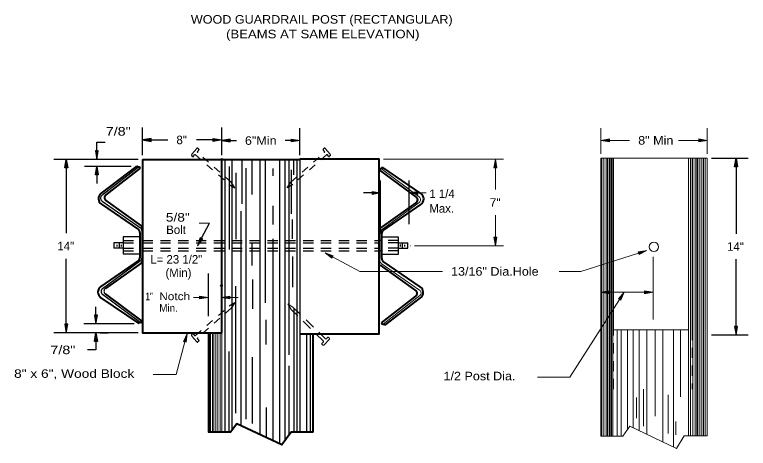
# Model space of a CAD drawing. Extents: x 0.5 to 35.9, y 24.1 to 46.1.
# Drawn here: x 15.82 to 25.49, y 33.32 to 39.04 of the extents above; entities that cross this region are included whole.
import ezdxf

# ---------------------------------------------------------------- set-up
doc = ezdxf.new("R2010")
doc.units = 0
doc.header["$LTSCALE"] = 0.045
doc.header["$PDMODE"] = 32
doc.header["$PDSIZE"] = 0.0225
doc.linetypes.add('DOTTED', pattern=[1.5, 0.3, -1.2])
doc.linetypes.add('MEDIUM_DASHED', pattern=[4.5, 3, -1.5])
for name, color, linetype, lineweight in [('1', 7, 'Continuous', 25), ('2', 7, 'Continuous', 13), ('3', 7, 'Continuous', 25)]:
    doc.layers.add(name, color=color, linetype=linetype, lineweight=lineweight)

msp = doc.modelspace()

# ---------------------------------------------------------------- hatches: boundary and pattern name
at = {"layer": '1'}
for points in [[(17.62117, 37.36775), (17.62117, 37.40525), (17.50867, 37.3865), (17.50867, 37.3865)], [(18.43867, 37.36775), (18.43867, 37.40525), (18.55117, 37.3865), (18.55117, 37.3865)], [(18.66375, 37.35942), (18.66375, 37.39692), (18.55125, 37.37817), (18.55125, 37.37817)], [(19.4685, 37.35942), (19.4685, 37.39692), (19.581, 37.37817), (19.581, 37.37817)], [(23.65758, 37.36158), (23.65758, 37.39908), (23.54508, 37.38033), (23.54508, 37.38033)], [(24.83417, 37.36158), (24.83417, 37.39908), (24.94667, 37.38033), (24.94667, 37.38033)], [(16.9245, 37.2425), (16.887, 37.2425), (16.90575, 37.13), (16.90575, 37.13)], [(16.523, 37.0175), (16.4855, 37.0175), (16.50425, 37.13), (16.50425, 37.13)], [(22.175, 37.02008), (22.1375, 37.02008), (22.15625, 37.13258), (22.15625, 37.13258)], [(25.34433, 37.03383), (25.30683, 37.03383), (25.32558, 37.14633), (25.32558, 37.14633)], [(16.9245, 36.92442), (16.887, 36.92442), (16.90575, 37.03692), (16.90575, 37.03692)], [(20.53183, 36.66917), (20.53183, 36.70667), (20.64433, 36.68792), (20.64433, 36.68792)], [(21.13292, 36.66917), (21.13292, 36.70667), (21.02042, 36.68792), (21.02042, 36.68792)], [(22.175, 36.10517), (22.1375, 36.10517), (22.15625, 35.99267), (22.15625, 35.99267)], [(23.65758, 35.3595), (23.65758, 35.397), (23.54508, 35.37825), (23.54508, 35.37825)], [(24.12208, 35.3595), (24.12208, 35.397), (24.23458, 35.37825), (24.23458, 35.37825)], [(18.26175, 35.291), (18.26175, 35.3285), (18.37425, 35.30975), (18.37425, 35.30975)], [(18.6565, 35.291), (18.6565, 35.3285), (18.544, 35.30975), (18.544, 35.30975)], [(16.91408, 35.07533), (16.87658, 35.07533), (16.89533, 34.96283), (16.89533, 34.96283)], [(16.523, 34.95692), (16.4855, 34.95692), (16.50425, 34.84442), (16.50425, 34.84442)], [(25.34433, 34.92933), (25.30683, 34.92933), (25.32558, 34.81683), (25.32558, 34.81683)], [(16.91408, 34.73192), (16.87658, 34.73192), (16.89533, 34.84442), (16.89533, 34.84442)]]:
    msp.add_hatch(color=256, dxfattribs=at).paths.add_polyline_path(points)
at = {"layer": '2'}
for points in [[(18.30083, 36.08225), (18.26783, 36.10008), (18.23108, 35.99217), (18.23108, 35.99217)], [(20.00333, 35.82775), (20.021, 35.86075), (19.913, 35.89733), (19.913, 35.89733)], [(24.03692, 35.91292), (24.04825, 35.87725), (24.14983, 35.92908), (24.14983, 35.92908)], [(23.77667, 35.29375), (23.80825, 35.27342), (23.85325, 35.37825), (23.85325, 35.37825)], [(18.0475, 34.73025), (18.08375, 34.72067), (18.09458, 34.83417), (18.09458, 34.83417)]]:
    msp.add_hatch(color=256, dxfattribs=at).paths.add_polyline_path(points)

# ---------------------------------------------------------------- linework, layer by layer
at = {"layer": '1'}
for p, q in [((17.50867, 37.18625), (17.50867, 37.5485)), ((18.55125, 37.18625), (18.55125, 37.5485)), ((18.55133, 37.18625), (18.55133, 37.54017)), ((19.581, 37.18625), (19.581, 37.54017)), ((16.90575, 37.2425), (16.90575, 37.355)), ((16.90575, 37.355), (17.01825, 37.355)), ((17.62117, 37.3865), (17.8425, 37.3865)), ((18.43875, 37.3865), (18.2175, 37.3865)), ((18.66383, 37.37817), (18.74475, 37.37817)), ((19.4685, 37.37817), (19.38758, 37.37817)), ((17.4525, 37.13), (16.34225, 37.13)), ((16.85975, 37.13), (16.74375, 37.13)), ((18.5965, 33.535), (18.5965, 37.13)), ((18.68933, 33.56517), (18.68933, 37.13)), ((18.81458, 37.13), (18.81458, 36.54633)), ((18.94867, 37.12492), (18.94867, 36.66792)), ((19.05892, 33.50067), (19.05892, 37.13)), ((19.12892, 35.23817), (19.12892, 37.13)), ((19.31508, 33.38), (19.31508, 37.13)), ((19.38758, 33.427), (19.38758, 37.13)), ((19.435, 37.13), (19.435, 34.55467)), ((19.49792, 37.13), (19.49792, 36.92783)), ((19.53983, 37.13), (19.53983, 33.535)), ((19.581, 37.13), (19.581, 34.13033)), ((25.00292, 37.14633), (25.48758, 37.14633)), ((16.50425, 37.0175), (16.50425, 36.156)), ((17.359, 37.03692), (16.74375, 37.03692)), ((17.45367, 37.0285), (16.97325, 36.65283)), ((18.651, 37.03692), (18.651, 35.94258)), ((18.87317, 33.70775), (18.87317, 37.01592)), ((19.22542, 37.01167), (19.22542, 36.91108)), ((25.32558, 37.03383), (25.32558, 36.15033)), ((16.90575, 36.92442), (16.90575, 36.81192)), ((18.74325, 36.07675), (18.74325, 36.953)), ((19.46442, 36.99075), (19.46442, 36.41217)), ((20.64442, 36.153), (20.64442, 36.84992)), ((21.0205, 36.27583), (21.0205, 36.84992)), ((20.53192, 36.68792), (20.41942, 36.68792)), ((16.97525, 36.58042), (17.47958, 36.22908)), ((18.80192, 36.44567), (18.80192, 33.6215)), ((19.22542, 36.517), (19.22542, 36.27375)), ((19.48117, 36.33667), (19.48117, 36.08092)), ((17.49883, 36.19217), (17.49883, 35.82967)), ((17.50875, 36.21717), (17.50875, 35.80083)), ((19.22542, 36.08092), (19.22542, 33.42225)), ((20.8805, 36.10508), (20.66067, 36.10508)), ((20.8805, 35.87917), (20.8805, 36.10508)), ((17.25275, 35.95825), (17.12858, 35.95825)), ((17.17142, 36.00575), (17.17142, 35.98317)), ((17.20083, 36.0305), (17.20083, 35.95825)), ((17.22792, 36.00575), (17.22792, 35.98083)), ((18.94867, 36.03483), (18.94867, 35.73283)), ((20.8805, 36.0305), (21.00458, 36.0305)), ((20.8805, 35.95825), (21.00458, 35.95825)), ((20.90533, 35.98317), (20.90533, 36.008)), ((20.93242, 35.95825), (20.93242, 36.0305)), ((20.96175, 35.98317), (20.96175, 36.00575)), ((21.00458, 35.95825), (21.00458, 36.0305)), ((19.48533, 35.85033), (19.48533, 35.44775)), ((20.66067, 35.87917), (20.8805, 35.87917)), ((16.50425, 34.95692), (16.50425, 35.8185)), ((17.4805, 35.7935), (16.98092, 35.42525)), ((25.32558, 34.92933), (25.32558, 35.81283)), ((18.37775, 35.06533), (18.37775, 35.624)), ((18.95708, 35.54842), (18.95708, 35.1585)), ((18.54758, 35.411), (18.54758, 35.3)), ((18.739, 33.78325), (18.739, 35.46042)), ((16.98083, 35.35292), (17.4785, 34.98275)), ((16.89533, 35.07533), (16.89533, 35.18783)), ((19.50217, 35.1585), (19.50217, 33.535)), ((19.13733, 34.68883), (19.13733, 35.01592)), ((17.40017, 34.96283), (16.73333, 34.96283)), ((17.4525, 34.84442), (16.34225, 34.84442)), ((16.95158, 34.84442), (17.05733, 34.84442)), ((19.66983, 34.82983), (19.66983, 33.535)), ((19.716, 34.82983), (19.716, 33.535)), ((25.00292, 34.81683), (25.48758, 34.81683)), ((16.89533, 34.73192), (16.89533, 34.61942)), ((16.89533, 34.61942), (16.78283, 34.61942)), ((18.64675, 34.59658), (18.64675, 33.535)), ((18.95708, 33.64908), (18.95708, 34.52533)), ((19.435, 34.408), (19.435, 33.49183)), ((19.581, 34.13033), (19.581, 33.535)), ((19.14242, 33.46125), (19.14242, 33.85867))]:
    msp.add_line(p, q, dxfattribs=at)
at = {"layer": '1', "lineweight": 13}
for p, q in [((23.54508, 37.20258), (23.54508, 37.54233)), ((24.94667, 37.20258), (24.94667, 37.54233)), ((23.65758, 37.38033), (23.92442, 37.38033)), ((24.83417, 37.38033), (24.56733, 37.38033)), ((20.68067, 37.13258), (22.26083, 37.13258)), ((23.54508, 33.48125), (23.54508, 37.14633)), ((23.54508, 37.14633), (24.94667, 37.14633)), ((23.55742, 37.14633), (23.55742, 33.48533)), ((23.586, 37.14633), (23.586, 33.48533)), ((23.61458, 37.14633), (23.61458, 33.48533)), ((23.631, 37.14633), (23.631, 33.48533)), ((23.65542, 37.14633), (23.65542, 33.48533)), ((23.66775, 37.14633), (23.66775, 33.48533)), ((23.68408, 37.14633), (23.68408, 33.48533)), ((23.7045, 37.14633), (23.7045, 33.48533)), ((23.71267, 34.88275), (23.71267, 37.14633)), ((24.6975, 37.14633), (24.6975, 33.48533)), ((24.72608, 37.14633), (24.72608, 33.48533)), ((24.74642, 37.14633), (24.74642, 34.88275)), ((24.75458, 37.14633), (24.75458, 33.48533)), ((24.78733, 37.14633), (24.78733, 33.48533)), ((24.80783, 37.14633), (24.80783, 33.48533)), ((24.82408, 37.14633), (24.82408, 33.48533)), ((24.84858, 37.14633), (24.84858, 33.48533)), ((24.87725, 37.14633), (24.87725, 33.48533)), ((24.89767, 37.14633), (24.89767, 33.48533)), ((24.91808, 37.14633), (24.91808, 33.48533)), ((24.94667, 37.14633), (24.94667, 33.48533)), ((22.15625, 37.02008), (22.15625, 36.73133)), ((21.15242, 36.63583), (20.65475, 37.006)), ((21.133, 36.68792), (21.2455, 36.68792)), ((20.65275, 36.19533), (21.15233, 36.5635)), ((22.15625, 36.10517), (22.15625, 36.39383)), ((20.62442, 35.77167), (20.62442, 36.188)), ((20.63442, 35.79667), (20.63442, 36.15908)), ((21.092, 35.99267), (22.26083, 35.99267)), ((21.158, 35.40833), (20.65367, 35.75975)), ((23.65758, 35.37825), (23.67558, 35.37825)), ((24.12208, 35.37825), (24.10417, 35.37825)), ((18.26175, 35.30975), (18.17875, 35.30975)), ((18.6565, 35.30975), (18.769, 35.30975)), ((20.67958, 34.96025), (21.15992, 35.336)), ((23.54508, 35.322), (23.54508, 35.21625)), ((24.23458, 35.36442), (24.23458, 35.21625)), ((18.375, 33.535), (18.375, 34.84442)), ((18.40458, 34.84442), (18.40458, 33.535)), ((18.42975, 34.84442), (18.42975, 33.535)), ((18.4465, 34.84442), (18.4465, 33.535)), ((18.47583, 34.84442), (18.47583, 33.535)), ((18.50108, 34.84442), (18.50108, 33.535)), ((18.53033, 34.84442), (18.53033, 33.535)), ((18.55133, 34.84442), (18.55133, 33.535)), ((23.71267, 34.88275), (24.6975, 34.88275)), ((23.76167, 34.88275), (23.76167, 33.48125)), ((23.81483, 34.88275), (23.81483, 33.48125)), ((23.89658, 34.88275), (23.89658, 33.57317)), ((23.97008, 34.88275), (23.97008, 33.59467)), ((24.05183, 34.88275), (24.05183, 33.55567)), ((24.14992, 34.88275), (24.14992, 33.509)), ((24.26025, 34.88275), (24.26025, 33.74683)), ((24.36233, 34.88275), (24.36233, 33.40767)), ((24.50125, 34.88275), (24.50125, 33.34142)), ((24.59525, 34.88275), (24.59525, 34.00017)), ((24.105, 34.10225), (24.105, 33.612)), ((24.43183, 33.518), (24.43183, 34.02875)), ((24.01508, 33.992), (24.01508, 33.71825)), ((24.534, 33.67742), (24.534, 33.50167)), ((23.92508, 33.61608), (23.83525, 33.48125)), ((24.54217, 33.32192), (23.92508, 33.61608)), ((23.83525, 33.48125), (23.54508, 33.48125)), ((24.64433, 33.48533), (24.54217, 33.32192)), ((24.94667, 33.48533), (24.64433, 33.48533))]:
    msp.add_line(p, q, dxfattribs=at)
at = {"layer": '1', "linetype": 'DOTTED'}
for p, q in [((18.22475, 37.27508), (18.154, 37.19292)), ((18.23225, 37.23233), (18.25017, 37.25317)), ((18.24917, 37.26583), (18.23742, 37.276)), ((19.90558, 37.23233), (19.88767, 37.25317)), ((19.88867, 37.26583), (19.90042, 37.276)), ((19.91308, 37.27508), (19.98383, 37.19292)), ((18.155, 37.18025), (18.16642, 37.17042)), ((18.17908, 37.17142), (18.19408, 37.18875)), ((19.95875, 37.17142), (19.94375, 37.18875)), ((19.98283, 37.18025), (19.97142, 37.17042)), ((18.22475, 34.72425), (18.154, 34.80642)), ((18.155, 34.81908), (18.16642, 34.82892)), ((18.17908, 34.82792), (18.19408, 34.81058)), ((18.23225, 34.767), (18.25017, 34.74617)), ((18.24917, 34.7335), (18.23742, 34.72333))]:
    msp.add_line(p, q, dxfattribs=at)
at = {"layer": '1', "lineweight": 40}
for p, q in [((17.50875, 37.13), (19.581, 37.13)), ((18.55133, 34.84442), (18.55133, 37.13)), ((17.422, 37.033), (16.96342, 36.68392)), ((17.47925, 37.01308), (17.02458, 36.66067)), ((21.17233, 36.68225), (20.67508, 37.02183)), ((21.115, 36.63183), (20.63417, 36.98975)), ((16.96708, 36.53808), (17.45442, 36.20417)), ((17.02583, 36.58858), (17.49008, 36.25367)), ((20.64342, 36.22475), (21.11417, 36.55908)), ((20.67858, 36.19075), (21.17292, 36.53408)), ((17.474, 36.167), (17.474, 35.835)), ((20.65925, 35.82175), (20.65925, 36.15383)), ((17.45467, 35.798), (16.96033, 35.45475)), ((17.48983, 35.76417), (17.01908, 35.42975)), ((21.16617, 35.45075), (20.67883, 35.78458)), ((21.10733, 35.40017), (20.64308, 35.73508)), ((16.96092, 35.3065), (17.45817, 34.967)), ((17.01825, 35.357), (17.49908, 34.999)), ((20.65392, 34.97575), (21.10858, 35.32817)), ((20.71125, 34.95575), (21.16983, 35.30483)), ((18.38783, 34.84442), (18.38783, 33.535)), ((19.75633, 33.535), (19.75633, 34.82983))]:
    msp.add_line(p, q, dxfattribs=at)
at = {"layer": '1', "linetype": 'MEDIUM_DASHED'}
for p, q in [((17.25275, 36.06208), (17.46333, 36.06208)), ((17.50875, 36.06208), (20.62442, 36.06208)), ((20.8805, 36.06208), (20.63642, 36.06208)), ((17.25275, 36.0305), (17.47792, 36.0305)), ((17.25275, 35.95825), (17.47308, 35.95825)), ((17.50875, 36.0305), (20.62442, 36.0305)), ((17.50875, 35.95825), (20.62442, 35.95825)), ((20.8805, 35.95825), (20.66067, 35.95825)), ((20.8805, 36.0305), (20.69992, 36.0305)), ((17.25275, 35.92667), (17.46825, 35.92667)), ((17.50875, 35.92667), (20.62442, 35.92667)), ((20.8805, 35.92667), (20.64125, 35.92667)), ((19.494, 35.179), (19.9175, 34.76683)), ((19.88958, 34.73825), (19.46642, 35.15))]:
    msp.add_line(p, q, dxfattribs=at)
at = {"layer": '1', "linetype": 'MEDIUM_DASHED', "lineweight": 13}
for p, q in [((19.46642, 35.15), (19.42042, 35.22625)), ((19.42042, 35.22625), (19.494, 35.179)), ((23.71267, 34.10225), (23.71267, 34.88275)), ((24.74642, 34.88275), (24.74642, 34.10225)), ((19.87092, 34.70567), (19.88992, 34.7255)), ((19.88258, 34.68217), (19.87133, 34.69292)), ((19.96992, 34.76092), (19.89525, 34.6825)), ((19.93025, 34.76725), (19.946, 34.78375)), ((19.95875, 34.78408), (19.96958, 34.77367))]:
    msp.add_line(p, q, dxfattribs=at)
at = {"layer": '1'}
for points in [[(17.62117, 37.36775), (17.62117, 37.40525), (17.50867, 37.3865), (17.50867, 37.3865)], [(18.43867, 37.36775), (18.43867, 37.40525), (18.55117, 37.3865), (18.55117, 37.3865)], [(18.66375, 37.35942), (18.66375, 37.39692), (18.55125, 37.37817), (18.55125, 37.37817)], [(19.4685, 37.35942), (19.4685, 37.39692), (19.581, 37.37817), (19.581, 37.37817)], [(16.9245, 37.2425), (16.887, 37.2425), (16.90575, 37.13), (16.90575, 37.13)], [(16.523, 37.0175), (16.4855, 37.0175), (16.50425, 37.13), (16.50425, 37.13)], [(25.34433, 37.03383), (25.30683, 37.03383), (25.32558, 37.14633), (25.32558, 37.14633)], [(16.9245, 36.92442), (16.887, 36.92442), (16.90575, 37.03692), (16.90575, 37.03692)], [(18.26175, 35.291), (18.26175, 35.3285), (18.37425, 35.30975), (18.37425, 35.30975)], [(16.91408, 35.07533), (16.87658, 35.07533), (16.89533, 34.96283), (16.89533, 34.96283)], [(16.523, 34.95692), (16.4855, 34.95692), (16.50425, 34.84442), (16.50425, 34.84442)], [(25.34433, 34.92933), (25.30683, 34.92933), (25.32558, 34.81683), (25.32558, 34.81683)], [(16.91408, 34.73192), (16.87658, 34.73192), (16.89533, 34.84442), (16.89533, 34.84442)]]:
    msp.add_lwpolyline(points, close=True, dxfattribs=at)
at = {"layer": '1', "lineweight": 13}
for points in [[(23.65758, 37.36158), (23.65758, 37.39908), (23.54508, 37.38033), (23.54508, 37.38033)], [(24.83417, 37.36158), (24.83417, 37.39908), (24.94667, 37.38033), (24.94667, 37.38033)], [(22.175, 37.02008), (22.1375, 37.02008), (22.15625, 37.13258), (22.15625, 37.13258)], [(20.53183, 36.66917), (20.53183, 36.70667), (20.64433, 36.68792), (20.64433, 36.68792)], [(21.13292, 36.66917), (21.13292, 36.70667), (21.02042, 36.68792), (21.02042, 36.68792)], [(22.175, 36.10517), (22.1375, 36.10517), (22.15625, 35.99267), (22.15625, 35.99267)], [(23.65758, 35.3595), (23.65758, 35.397), (23.54508, 35.37825), (23.54508, 35.37825)], [(24.12208, 35.3595), (24.12208, 35.397), (24.23458, 35.37825), (24.23458, 35.37825)], [(18.6565, 35.291), (18.6565, 35.3285), (18.544, 35.30975), (18.544, 35.30975)]]:
    msp.add_lwpolyline(points, close=True, dxfattribs=at)
at = {"layer": '1', "linetype": 'DOTTED'}
for points in [[(18.20675, 37.18967), (18.65033, 36.79925), (18.72608, 36.75567), (18.67642, 36.8295), (18.23317, 37.21967)], [(19.93108, 37.18967), (19.4875, 36.79925), (19.41175, 36.75567), (19.46142, 36.8295), (19.90467, 37.21967)], [(18.20675, 34.80967), (18.65033, 35.20008), (18.72608, 35.24367), (18.67642, 35.16983), (18.23317, 34.77967)]]:
    msp.add_lwpolyline(points, dxfattribs=at)
at = {"layer": '1', "lineweight": 40}
for points in [[(17.50875, 37.13), (17.50875, 34.84442), (18.55133, 34.84442)], [(19.581, 34.82983), (20.62442, 34.82983), (20.62442, 37.13258), (19.581, 37.13258)], [(19.75633, 33.535), (19.4665, 33.535), (19.3435, 33.36667), (18.74858, 33.64658), (18.6675, 33.535), (18.375, 33.535)]]:
    msp.add_lwpolyline(points, dxfattribs=at)
at = {"layer": '1'}
for points in [[(17.47308, 36.10958), (17.25275, 36.10958), (17.25275, 35.88375), (17.48275, 35.88375)], [(17.25275, 36.0305), (17.12858, 36.0305), (17.12858, 35.95825)]]:
    msp.add_lwpolyline(points, dxfattribs=at)
at = {"layer": '1', "lineweight": 13}
msp.add_circle((24.24387, 35.97773), 0.06129, dxfattribs=at)
at = {"layer": '1', "linetype": 'DOTTED'}
for centre, start, end in [((18.23157, 37.26915), 49.2634, 139.2634), ((18.23899, 37.22648), 139.2634, 229.2634), ((18.24334, 37.25903), 319.2634, 49.2634), ((19.89449, 37.25903), 130.7366, 220.7366), ((19.90627, 37.26915), 40.7366, 130.7366), ((19.89884, 37.22648), 310.7366, 40.7366), ((18.16084, 37.1871), 139.2634, 229.2634), ((18.17232, 37.17728), 229.2634, 319.2634), ((18.20082, 37.18283), 49.2634, 139.2634), ((19.93702, 37.18283), 40.7366, 130.7366), ((19.96552, 37.17728), 220.7366, 310.7366), ((19.97699, 37.1871), 310.7366, 40.7366), ((18.16084, 34.81223), 130.7366, 220.7366), ((18.17232, 34.82206), 40.7366, 130.7366), ((18.20082, 34.81651), 220.7366, 310.7366), ((18.23157, 34.73018), 220.7366, 310.7366), ((18.23899, 34.77286), 130.7366, 220.7366), ((18.24334, 34.74031), 310.7366, 40.7366)]:
    msp.add_arc(centre, 0.009, start, end, dxfattribs=at)
at = {"layer": '1', "lineweight": 40}
for centre, radius, start, end in [((17.43454, 37.00748), 0.02839, 47.64031, 116.1006), ((17.45824, 37.00711), 0.02186, 15.8406, 102.15685), ((20.67349, 37.00283), 0.01903, 85.29594, 170.45014), ((20.64987, 36.99106), 0.01571, 71.86089, 184.76403), ((17.01792, 36.61231), 0.09, 127.27405, 235.5835), ((17.05219, 36.62506), 0.045, 127.77999, 234.18818), ((21.08809, 36.59573), 0.045, 305.3835, 53.33133), ((21.12154, 36.60796), 0.09, 304.77986, 55.6752), ((17.46372, 36.21713), 0.045, 0, 54.18818), ((17.42899, 36.16703), 0.045, 0, 55.5835), ((20.67942, 36.15908), 0.045, 126.39022, 180), ((20.70424, 36.15383), 0.045, 124.77986, 180), ((17.42899, 35.83501), 0.045, 304.77986, 360), ((17.46372, 35.80081), 0.045, 305.3835, 360), ((20.70424, 35.82173), 0.045, 180, 235.5835), ((17.01169, 35.38081), 0.09, 124.77986, 235.6752), ((21.08104, 35.36371), 0.045, 307.77999, 54.18818), ((21.11532, 35.37646), 0.09, 307.27405, 55.5835), ((17.48337, 34.99771), 0.01571, 251.86089, 4.76403), ((20.67499, 34.98166), 0.02186, 195.8406, 282.15685), ((20.69869, 34.98128), 0.02839, 227.64031, 296.1006)]:
    msp.add_arc(centre, radius, start, end, dxfattribs=at)
at = {"layer": '1'}
for centre, start, end in [((17.00097, 36.61733), 128.02528, 235.13115), ((17.45382, 36.19216), 0, 55.13115), ((17.45382, 35.82968), 306.39022, 360), ((17.00764, 35.38906), 126.39022, 233.35999), ((17.04507, 35.39303), 125.3835, 233.33133)]:
    msp.add_arc(centre, 0.045, start, end, dxfattribs=at)
at = {"layer": '1', "lineweight": 13}
for centre, radius, start, end in [((21.12559, 36.59971), 0.045, 306.39022, 53.35999), ((20.66944, 36.18796), 0.045, 125.3835, 180), ((20.66944, 35.77163), 0.045, 180, 234.18818), ((20.67942, 35.79668), 0.045, 180, 235.13115), ((21.13227, 35.37143), 0.045, 308.02528, 55.13115), ((17.45974, 34.98593), 0.01903, 265.29594, 350.45014)]:
    msp.add_arc(centre, radius, start, end, dxfattribs=at)
at = {"layer": '1', "linetype": 'MEDIUM_DASHED', "lineweight": 13}
for centre, start, end in [((19.87744, 34.69943), 136.39902, 226.39902), ((19.88337, 34.73176), 316.39902, 46.39902), ((19.92372, 34.77338), 226.39902, 316.39902), ((19.95252, 34.77758), 46.39902, 136.39902), ((19.96339, 34.76716), 316.39902, 46.39902), ((19.88869, 34.68871), 226.39902, 316.39902)]:
    msp.add_arc(centre, 0.009, start, end, dxfattribs=at)
at = {"layer": '2'}
for p, q in [((18.39233, 36.2915), (18.25408, 36.2915)), ((24.23458, 35.84433), (24.23458, 35.01808)), ((23.66258, 35.37825), (24.17108, 35.37825))]:
    msp.add_line(p, q, dxfattribs=at)
at = {"layer": '2', "lineweight": 25}
msp.add_line((18.28433, 36.09117), (18.39233, 36.2915), dxfattribs=at)
at = {"layer": '2'}
for points in [[(18.30083, 36.08225), (18.26783, 36.10008), (18.23108, 35.99217), (18.23108, 35.99217)], [(20.00333, 35.82775), (20.021, 35.86075), (19.913, 35.89733), (19.913, 35.89733)], [(24.03692, 35.91292), (24.04825, 35.87725), (24.14983, 35.92908), (24.14983, 35.92908)], [(23.77667, 35.29375), (23.80825, 35.27342), (23.85325, 35.37825), (23.85325, 35.37825)], [(18.0475, 34.73025), (18.08375, 34.72067), (18.09458, 34.83417), (18.09458, 34.83417)]]:
    msp.add_lwpolyline(points, close=True, dxfattribs=at)
for points in [[(24.04267, 35.89508), (23.28133, 35.65367), (22.99525, 35.65367)], [(20.01217, 35.84425), (20.3685, 35.65367), (21.45942, 35.65367)], [(23.7925, 35.2835), (23.13642, 34.26125), (22.71275, 34.26125)], [(18.06567, 34.7255), (17.95058, 34.29375), (17.64683, 34.29375)]]:
    msp.add_lwpolyline(points, dxfattribs=at)
at = {"layer": '3'}
for p, q in [((18.55125, 37.3865), (18.55133, 37.3865)), ((19.581, 37.37817), (19.58108, 37.37817)), ((16.90575, 37.13), (16.90583, 37.13)), ((16.916, 37.13), (16.91608, 37.13)), ((17.50867, 37.13), (17.50875, 37.13)), ((17.50875, 37.13), (17.50883, 37.13)), ((18.55125, 37.13), (18.55133, 37.13)), ((19.581, 37.13), (19.58108, 37.13)), ((24.94667, 37.14633), (24.94675, 37.14633)), ((17.41525, 37.03692), (17.41533, 37.03692)), ((17.45642, 34.96283), (17.4565, 34.96283)), ((16.50425, 34.84442), (16.50433, 34.84442)), ((16.89533, 34.84442), (16.89542, 34.84442)), ((16.89533, 34.84442), (16.89542, 34.84442)), ((17.50875, 34.84442), (17.50883, 34.84442)), ((24.94667, 34.81683), (24.94675, 34.81683)), ((25.32558, 34.81683), (25.32567, 34.81683))]:
    msp.add_line(p, q, dxfattribs=at)
at = {"layer": '3', "lineweight": 13}
for p, q in [((24.94667, 37.38033), (24.94675, 37.38033)), ((20.62442, 37.13258), (20.6245, 37.13258)), ((23.54508, 37.14633), (23.54517, 37.14633)), ((24.94667, 37.14633), (24.94675, 37.14633)), ((21.03575, 35.99267), (21.03583, 35.99267)), ((22.15625, 35.99267), (22.15633, 35.99267)), ((18.37775, 35.462), (18.37783, 35.462)), ((23.54508, 35.37825), (23.54517, 35.37825)), ((23.54508, 35.37825), (23.54517, 35.37825)), ((24.23458, 35.42067), (24.23467, 35.42067)), ((18.37775, 35.00908), (18.37783, 35.00908))]:
    msp.add_line(p, q, dxfattribs=at)
at = {"layer": '3'}
for p in [(18.55133, 37.13), (18.54758, 35.46725)]:
    msp.add_point(p, dxfattribs=at)

# ---------------------------------------------------------------- texts
at = {"layer": '1'}
for s, width, p in [('7/8"', 1.25, (17.02458, 37.4435)), ('6"Min', 1.1, (18.85725, 37.32192)), ('8" Min', 1.1, (24.03692, 37.32408)), ('7"', 1.05, (22.08125, 36.50633)), ('7/8"', 1.25, (16.29533, 34.56317))]:
    msp.add_text(s, height=0.1125, dxfattribs=dict(at, width=width)).set_placement(p)
for s, p in [('8"', (17.955, 37.33025)), ('14"', (16.38642, 35.931)), ('14"', (25.20767, 35.92533))]:
    msp.add_text(s, height=0.1125, dxfattribs=at).set_placement(p)
at = {"layer": '2'}
for s, height, width, p in [('WOOD GUARDRAIL POST (RECTANGULAR)', 0.1125, 1.1, (18.1455, 38.91883)), ('(BEAMS AT SAME ELEVATION)', 0.1125, 1.15, (18.60883, 38.726)), ('5/8"', 0.1125, 1.2, (17.81558, 36.31008)), ('13/16" Dia.Hole', 0.1125, 1.1, (21.57192, 35.59742)), ('1"', 0.1012, 0.8, (17.54608, 35.2725)), ('Notch', 0.1012, 1.15, (17.72883, 35.27483)), ('Min.', 0.1012, 0.95, (17.73008, 35.12133)), ('8" x 6", Wood Block', 0.1125, 1.2, (15.81658, 34.251)), ('1/2 Post Dia.', 0.1125, 1.1, (21.47292, 34.2185))]:
    msp.add_text(s, height=height, dxfattribs=dict(at, width=width)).set_placement(p)
for s, p in [('1 1/4', (21.28567, 36.62033)), ('Max.', (21.28567, 36.4275)), ('Bolt', (17.82025, 36.14592)), ('L= 23 1/2"', (17.61058, 35.75667)), ('(Min)', (17.81025, 35.57942))]:
    msp.add_text(s, height=0.1125, dxfattribs=at).set_placement(p)

doc.saveas('drawing.dxf')
